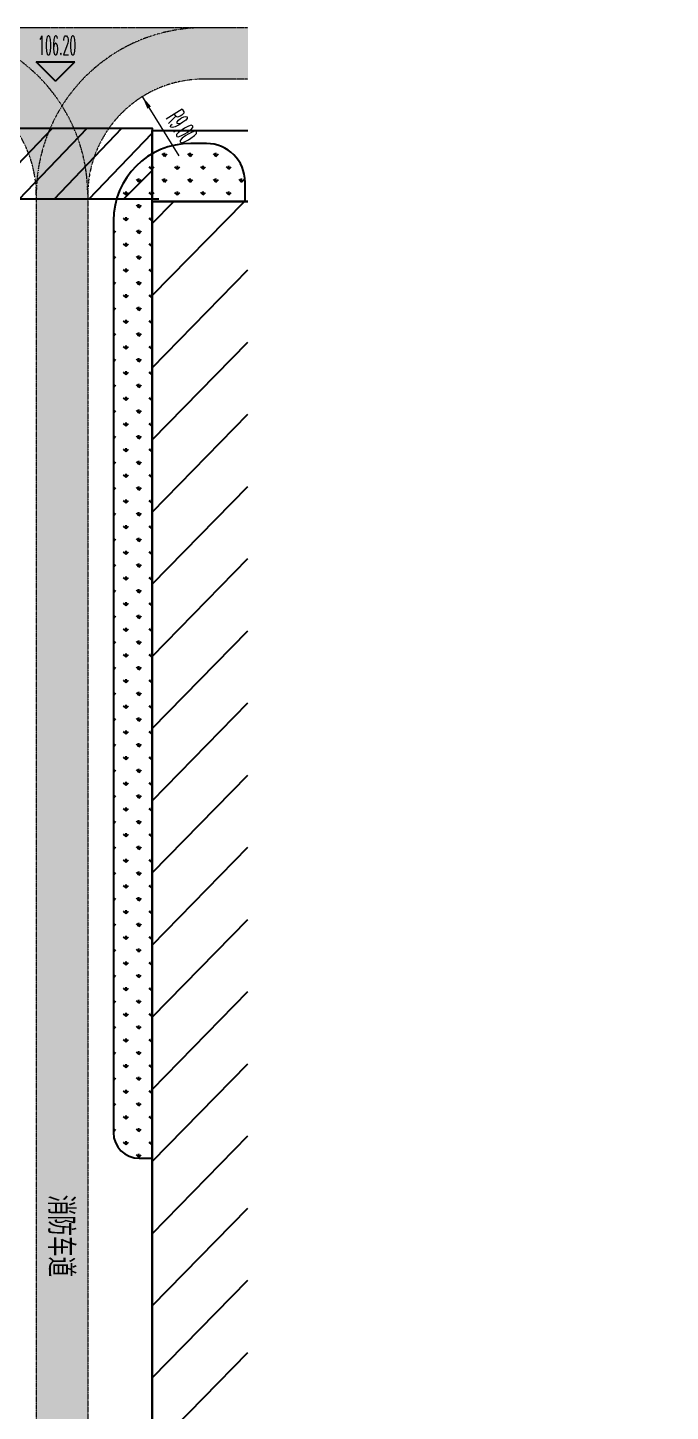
# Model space of a CAD drawing. Header units: metres. Extents: x -330863 to 383137, y -246038 to 314990.
# Drawn here: x 94335 to 144258, y 51590 to 159175 of the extents above; entities that cross this region are included whole.
import ezdxf

# ---------------------------------------------------------------- set-up
doc = ezdxf.new("R2010")
doc.units = ezdxf.units.M
for name, pattern in [('CONTINOUS', [0]), ('DASH', [0.35, 0.25, -0.1]), ('HIDDEN', [0.375, 0.25, -0.125])]:
    doc.linetypes.add(name, pattern=pattern)
for name, color, linetype in [('-其他', 7, 'Continuous'), ('-建筑轮廓线', 7, 'Continuous'), ('-总图道路', 7, 'Continuous'), ('A-DIM_ELEV', 7, 'Continuous'), ('A-New building', 40, 'Continuous'), ('A-PUB_TEXT', 7, 'Continuous'), ('GREEN', 85, 'Continuous')]:
    doc.layers.add(name, color=color, linetype=linetype)
doc.layers.add('X消防车道', color=6, linetype='HIDDEN', lineweight=18)
doc.styles.add('-hzdxcROMANS', font='ROMANS.shx', dxfattribs={"width": 0.8, "bigfont": 'hztxt.shx'})
doc.styles.add('_TCH_DIM', font='SIMPLEX.shx', dxfattribs={"width": 0.6, "bigfont": 'GBCBIG.shx'})
pattern_1 = [(328.5121620192327, (-1970228605.701966, -2547630934.377606), (1506.050284478311, 939.1527315207007), [0, -1587.499999999999])]

msp = doc.modelspace()

# ---------------------------------------------------------------- hatches: boundary and pattern name
at = {"layer": '-其他'}
h = msp.add_hatch(dxfattribs=at)
h.set_pattern_fill('ANSI31', color=256, scale=1199.999999999999, angle=-8.425099e-10)
h.set_pattern_definition([(44.9999999991575, (-495701042.8302665, -3200636676.18242), (-1347.038418140563, 1347.038418180179), [])])
edge = h.paths.add_edge_path()
edge.add_line((104528.7227559043, 145851.2500959262), (-88499.99851645902, 145851.2500991858))
edge.add_line((-88499.99851645902, 145851.2500991858), (-88499.9985170411, 104651.2501003966))
edge.add_line((-88499.9985170411, 104651.2501003966), (-93573.66250199033, 104651.2501003966))
edge.add_line((-93573.66250199033, 104651.2501003966), (-98618.78283635945, 104651.2501003966))
edge.add_line((-98618.78283635945, 104651.2501003966), (-104499.99851675, 104651.2501003966))
edge.add_line((-104499.99851675, 104651.2501003966), (-104499.9985162844, 151351.2500991858))
edge.add_line((-104499.9985162844, 151351.2500991858), (104000.0015184074, 151351.2500959262))
edge.add_line((104000.0015184074, 151351.2500959262), (104000.0015181745, 145851.2500959262))
at = {"layer": 'A-DIM_ELEV', "linetype": 'Continuous'}
msp.add_hatch(color=256, dxfattribs=at).paths.add_polyline_path([(96495.96565321786, 155028.7327134795), (94995.96565321786, 156528.7327134795), (97995.96565321786, 156528.7327134795)])
at = {"layer": 'A-New building', "linetype": 'Continuous'}
h = msp.add_hatch(dxfattribs=at)
h.set_pattern_fill('ANSI31', color=253, scale=2500, angle=-8.425099e-10)
h.set_pattern_definition([(44.9999999991575, (-495178725.2649279, -3199784105.127927), (-2806.330037792843, 2806.330037875375), [])])
h.paths.add_polyline_path([(111441.9339070469, -93928.74988244846), (111441.9339106558, 145671.2500985525), (104000.0015192223, 145671.2500985525), (104000.0015158462, -93928.74988244846)])
at = {"layer": 'GREEN', "linetype": 'Continuous'}
h = msp.add_hatch(dxfattribs=at)
h.set_pattern_fill('GRASS', color=256, scale=500, angle=-31.48776264195623, style=0)
h.set_pattern_definition([(90, (90000.00148313351, -73341.39444429427), (-997.7954749907016, 997.7954750092973), [264.5806599999998, -1731.010149999995]), (44.99999999946614, (90000.00148313351, -73341.39444429427), (-997.796155072212, 997.7961550908072), [264.58066, -1146.516149999998]), (134.999999999466, (90000.00148313351, -73341.39444429427), (-997.7961550908072, -997.796155072212), [264.58066, -1146.51615])])
edge = h.paths.add_edge_path()
edge.add_line((103997.4482858693, 71271.25011634082), (104000.0015191059, 145671.2500985525))
edge.add_line((104000.0015191059, 145671.2500985525), (111219.8950314219, 145671.2500994839))
edge.add_line((111219.8950314219, 145671.2500994839), (111219.8950310727, 147171.250114385))
edge.add_arc((108219.8950316336, 147171.2501140147), 2999.999999439012, 7.0728751e-09, 90.00000000404395)
edge.add_line((108219.8950314219, 150171.2501134537), (107000.0015179417, 150171.2501134537))
edge.add_arc((107000.0015194753, 144171.2501133171), 6000.000000136595, 90.00000001464463, 179.9999999986956)
edge.add_line((101000.0015193387, 144171.2501134537), (100997.4482860439, 73271.2501154095))
edge.add_arc((102997.4482855465, 73271.25011584337), 1999.999999502563, 180.0000000124299, 270.0000000059128)
edge.add_line((102997.4482857529, 71271.25011634082), (103997.4482858693, 71271.25011634082))
at = {"layer": 'X消防车道'}
h = msp.add_hatch(dxfattribs=at)
h.set_pattern_fill('DOTS', color=8, scale=1000, angle=-31.48783798076735)
h.set_pattern_definition(pattern_1)
h.paths.add_polyline_path([(-93210.31932864338, -143669.9816289544, 0.388696347810305), (-80260.50890044775, -155528.7499007024), (-29868.25021682074, -155528.749902565, 0.0729934230257984), (-27282.11924788542, -155149.1864708438), (-24812.54212517292, -154408.3133338205, -0.0729934230209538), (-22226.41115623759, -154028.7499007024), (83399.93261551949, -154028.749902565, -0.414215405250258), (92399.99996935017, -163028.7391755916), (92400.01187910326, -173021.7107695714), (96400.0120633305, -173176.2576506659), (96399.99996935017, -163028.7344095483, 0.4142203272388091), (83399.6842201473, -150028.7499058246), (-22813.48650954664, -150028.749903962, 0.0729934230411844), (-25399.61747935508, -150408.3133356832), (-27869.19458594406, -151149.1864689812, -0.0729934230362219), (-30455.32555586891, -151528.7499007024), (-80260.50890015671, -151528.7499007024, -0.3886976849728412), (-89225.76594498008, -143318.7917464599), (-114666.7633144511, 145381.2082974985, -0.4401982675162612), (-105701.5062695695, 155171.2501437217), (85999.68118983321, 155171.2501404621, -0.414210992521494), (94999.68118930935, 146171.3291063718, -0.1414481113697162), (96999.68118965859, 153099.4533711858, 0.2576703992202549), (85999.5199388382, 159171.2501390651), (-105701.6028190823, 159171.2501441874, 0.4401960510058327), (-118651.3220010651, 145030.0785886869)])
h = msp.add_hatch(dxfattribs=at)
h.set_pattern_fill('DOTS', color=8, scale=1000, angle=-31.48783798076735)
h.set_pattern_definition(pattern_1)
h.paths.add_polyline_path([(94999.96785966096, -94328.76540471968, 0.2576670919956277), (101071.7777245174, -105328.7581584861, -0.1414496603239183), (107999.9785736803, -103328.749910639, -0.4142135619288426), (98999.96785965814, -94328.76063855557), (98999.68118896143, 146171.384773942, 0.1414470194124305), (96999.68118983672, 153099.453370455, 0.1414526490778906), (94999.68119002762, 146171.0977739098)])
h.paths.add_polyline_path([(107999.6811893942, 159171.2501390651), (85999.52387274877, 159171.2501395101, -0.2576703185541217), (96999.68118983672, 153099.453370455, -0.2576670923394895)])
h = msp.add_hatch(dxfattribs=at)
h.set_pattern_fill('DOTS', color=8, scale=1000, angle=-31.48783798076735)
h.set_pattern_definition(pattern_1)
edge = h.paths.add_edge_path()
edge.add_arc((253000.4461562517, -114828.7498958595), 12999.99999588217, 57.79610970158288, 89.99990648872723)
edge.add_arc((253000.3428560472, -114828.7499107607), 13000.00001134156, 57.79584070424261, 89.9994512072912, ccw=False)
edge.add_arc((253000.3166718548, -92828.74990051611), 13000.00000066193, 302.2042957118912, 302.2045647313433)
edge = h.paths.add_edge_path()
edge.add_line((111441.9339113543, 155171.2501390651), (111441.9339114125, 159171.2501404621))
edge.add_line((111441.9339114125, 159171.2501390651), (107999.5702834008, 159171.2501390651))
edge.add_arc((107999.6811880288, 146171.2501423247), 12999.99999769047, 90.00048879781926, 147.7957724973535)
edge.add_arc((85999.68119303463, 146171.2501423247), 12999.99999670303, 0.0005964654350805176, 32.20422750791329, ccw=False)
edge.add_line((98999.68118913472, 146171.3854760677), (98999.68118913472, 146171.2394125573))
edge.add_arc((107999.6811892511, 146171.2501390651), 9000.000000118012, 90.0000000009806, 180.0000682944113, ccw=False)
edge.add_line((107999.6811891347, 155171.2501390651), (111441.9339113543, 155171.2501390651))

# ---------------------------------------------------------------- linework, layer by layer
at = {"layer": '-建筑轮廓线', "elevation": 10100}
msp.add_lwpolyline([(104528.7227559043, 145851.2500959262), (-88499.99851645902, 145851.2500991858), (-88499.9985170411, 104651.2501003966), (-93573.66250199033, 104651.2501003966), (-98618.78283635945, 104651.2501003966), (-104499.99851675, 104651.2501003966), (-104499.9985162844, 151351.2500991858), (104000.0015184074, 151351.2500959262), (104000.0015181745, 145851.2500959262)], dxfattribs=at)
at = {"layer": '-总图道路'}
for p, q in [((104000.0015192223, 145671.2500985525, 10100), (111441.9339113543, 145671.2500985525, 10100)), ((104000.0015158462, -93928.74988244846, 10100), (104000.0015192223, 145671.2500985525, 10100))]:
    msp.add_line(p, q, dxfattribs=at)
at = {"layer": '-总图道路', "linetype": 'Continuous', "elevation": 10100, "flags": 128}
msp.add_lwpolyline([(103997.4482858693, 71271.25011634082), (104000.0015191059, 145671.2500985525), (111219.8950314219, 145671.2500994839), (111219.8950310727, 147171.250114385, 0.4142135623576095), (108219.8950314219, 150171.2501134537), (107000.0015179417, 150171.2501134537, 0.4142135622915669), (101000.0015193387, 144171.2501134537), (100997.4482860439, 73271.2501154095, 0.4142135623397771), (102997.4482857529, 71271.25011634082)], format="xyb", close=True, dxfattribs=at)
at = {"layer": 'A-DIM_ELEV', "linetype": 'Continuous'}
for p, q in [((96495.96565321786, 155028.7327134795, 10100), (94995.96565321786, 156528.7327134795, 10100)), ((94995.96565321786, 156528.7327134795, 10100), (97995.96565321786, 156528.7327134795, 10100)), ((96495.96565321786, 155028.7327134795, 10100), (97995.96565321786, 156528.7327134795, 10100))]:
    msp.add_line(p, q, dxfattribs=at)
at = {"layer": 'A-New building', "linetype": 'Continuous', "elevation": 10100}
msp.add_lwpolyline([(111441.9339111796, 145671.2500952929), (104000.0015187566, 145671.2500952929), (104000.0015181745, 151171.2501092628), (111441.9339109468, 151171.2501106597)], dxfattribs=at)
at = {"layer": 'A-New building', "elevation": 10100}
msp.add_lwpolyline([(111441.933910714, 145671.2500985525), (104000.0015192223, 145671.2500985525), (104000.0015158462, -93928.7498857081), (111441.9339072797, -93928.7498857081)], dxfattribs=at)
at = {"layer": 'X消防车道', "color": 8, "ltscale": 0.01}
for p, q in [((111441.9339113543, 159171.2501390651, 10100), (-145173.9487894787, 159171.2501441874, 10100)), ((111441.9339111796, 155171.2501390651, 10100), (107999.6811891347, 155171.2501390651, 10100)), ((94999.68118983321, 146171.2608660385, 10100), (95000.02348714275, -141028.7391793169, 10100)), ((98999.68118913472, 146171.2394125573, 10100), (98999.96785965282, -94328.7606363371, 10100))]:
    msp.add_line(p, q, dxfattribs=at)
at = {"layer": 'X消防车道', "color": 8, "linetype": 'CONTINOUS', "ltscale": 0.01, "elevation": 10100}
msp.add_lwpolyline([(103772.5916968216, 152963.2832987048, 330, 0, 0), (103244.2055103625, 153812.2874434851, 0, 0, 0)], format="xyseb", dxfattribs=at)
msp.add_lwpolyline([(106102.6431335509, 149219.3865475059), (103772.5916968216, 152963.2832987048), (103244.2055103625, 153812.2874434851)], dxfattribs=at)
at = {"layer": 'X消防车道', "color": 8, "ltscale": 0.01}
for centre, radius, start, end in [((85999.68118965859, 146171.2501404621, 10100), 13000, 6.82752112737e-05, 90.00000000333505), ((107999.6811891347, 146171.2501390651, 10100), 13000, 90.00000000333505, 180.0000682752113), ((85999.68118965859, 146171.2501404621, 10100), 9000, 6.82752112737e-05, 90.00000000333505), ((107999.6811891347, 146171.2501390651, 10100), 9000, 90.00000000333505, 180.0000682752113)]:
    msp.add_arc(centre, radius, start, end, dxfattribs=at)

# ---------------------------------------------------------------- texts
at = {"layer": 'A-PUB_TEXT', "linetype": 'Continuous', "style": '_TCH_DIM', "width": 0.4235294117647059}
msp.add_text('106.20', height=1487.5, dxfattribs=at).set_placement((95145.96565324115, 157053.7327157147, 10100))
at = {"layer": 'X消防车道', "color": 7, "linetype": 'CONTINOUS', "style": '_TCH_DIM', "width": 0.4235294117647059}
msp.add_text('R9.00', height=1487.5, rotation=301.8964806667544, dxfattribs=at).set_placement((105026.999131022, 152142.3929684609, 10100))
at = {"layer": 'X消防车道', "color": 8, "linetype": 'DASH', "ltscale": 0.01, "style": '-hzdxcROMANS', "width": 0.8}
msp.add_text('消防车道', height=2000, rotation=270.0000000066701, dxfattribs=at).set_placement((95921.28219857348, 68428.96579921246, 10100.00000031242))

doc.saveas('drawing.dxf')
